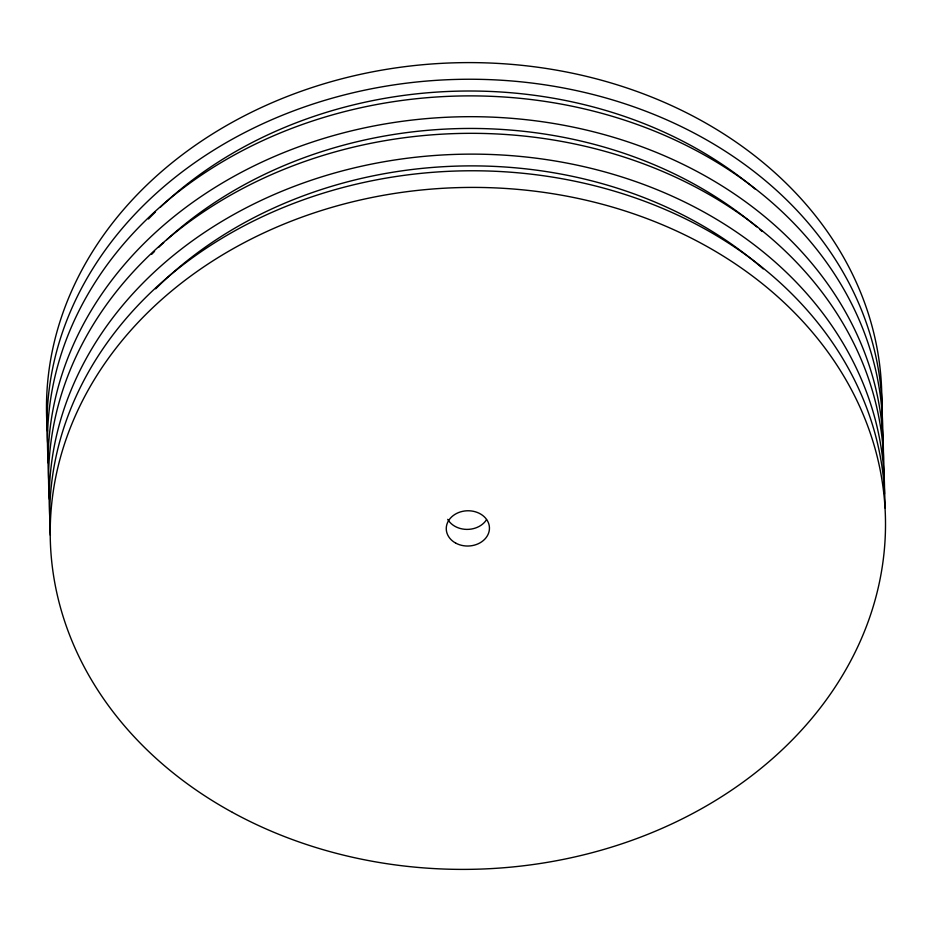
<?xml version="1.0" encoding="UTF-8"?>
<svg xmlns="http://www.w3.org/2000/svg" width="932" height="932" viewBox="0 0 932 932"><rect width="100%" height="100%" fill="white"/><g stroke="black" fill="none" stroke-linecap="round" stroke-linejoin="round"><path stroke-width="1.4" d="M47.485 431.353A417.722 340.926 -1.7 0 1 453.29 62.852A417.722 340.926 -1.7 0 1 881.754 405.373M155.667 288.827A403.323 329.171 -1.7 0 1 763.203 268.905M50.375 535.317A417.722 340.926 -1.7 0 1 455.62 171.045A417.722 340.926 -1.7 0 1 885.016 507.882M50.2 522.875A417.722 340.926 -1.7 0 1 454.268 154.432A417.722 340.926 -1.7 0 1 884.515 494.065M148.479 219.008A403.323 329.171 -1.7 0 1 155.446 211.96M160.525 207.055A403.323 329.171 -1.7 0 1 755.572 189.394M48.359 463.239A417.722 340.926 -1.7 0 1 455.993 96.078A417.722 340.926 -1.7 0 1 882.697 440.067M48.371 452.195A417.722 340.926 -1.7 0 1 47.87 446.591M47.567 442.397A417.722 340.926 -1.7 0 1 460.676 79.325A417.722 340.926 -1.7 0 1 882.068 427.66M151.601 254.378A403.323 329.171 -1.7 0 1 154.561 251.384M158.568 247.434A403.323 329.171 -1.7 0 1 163.694 242.565M166.828 239.675A403.323 329.171 -1.7 0 1 756.679 226.826M759.941 229.598A403.323 329.171 -1.7 0 1 762.096 231.462M49.361 499.272A417.722 340.926 -1.7 0 1 457.099 133.521A417.722 340.926 -1.7 0 1 883.851 476.089M49.349 488.228A417.722 340.926 -1.7 0 1 453.173 116.989A417.722 340.926 -1.7 0 1 883.35 459.453M486.481 519.776A21.611 17.638 -1.7 0 1 466.792 529.399A21.611 17.638 -1.7 0 1 447.733 519.334M232.418 812.366A417.722 340.926 -1.7 0 0 884.328 549.915A417.722 340.926 -1.7 0 0 286.811 222.923A417.722 340.926 -1.7 0 0 232.418 812.366M455.678 543.088A21.611 17.638 -1.7 0 0 489.393 529.516A21.611 17.638 -1.7 0 0 458.486 512.6A21.611 17.638 -1.7 0 0 455.678 543.088"/></g></svg>
